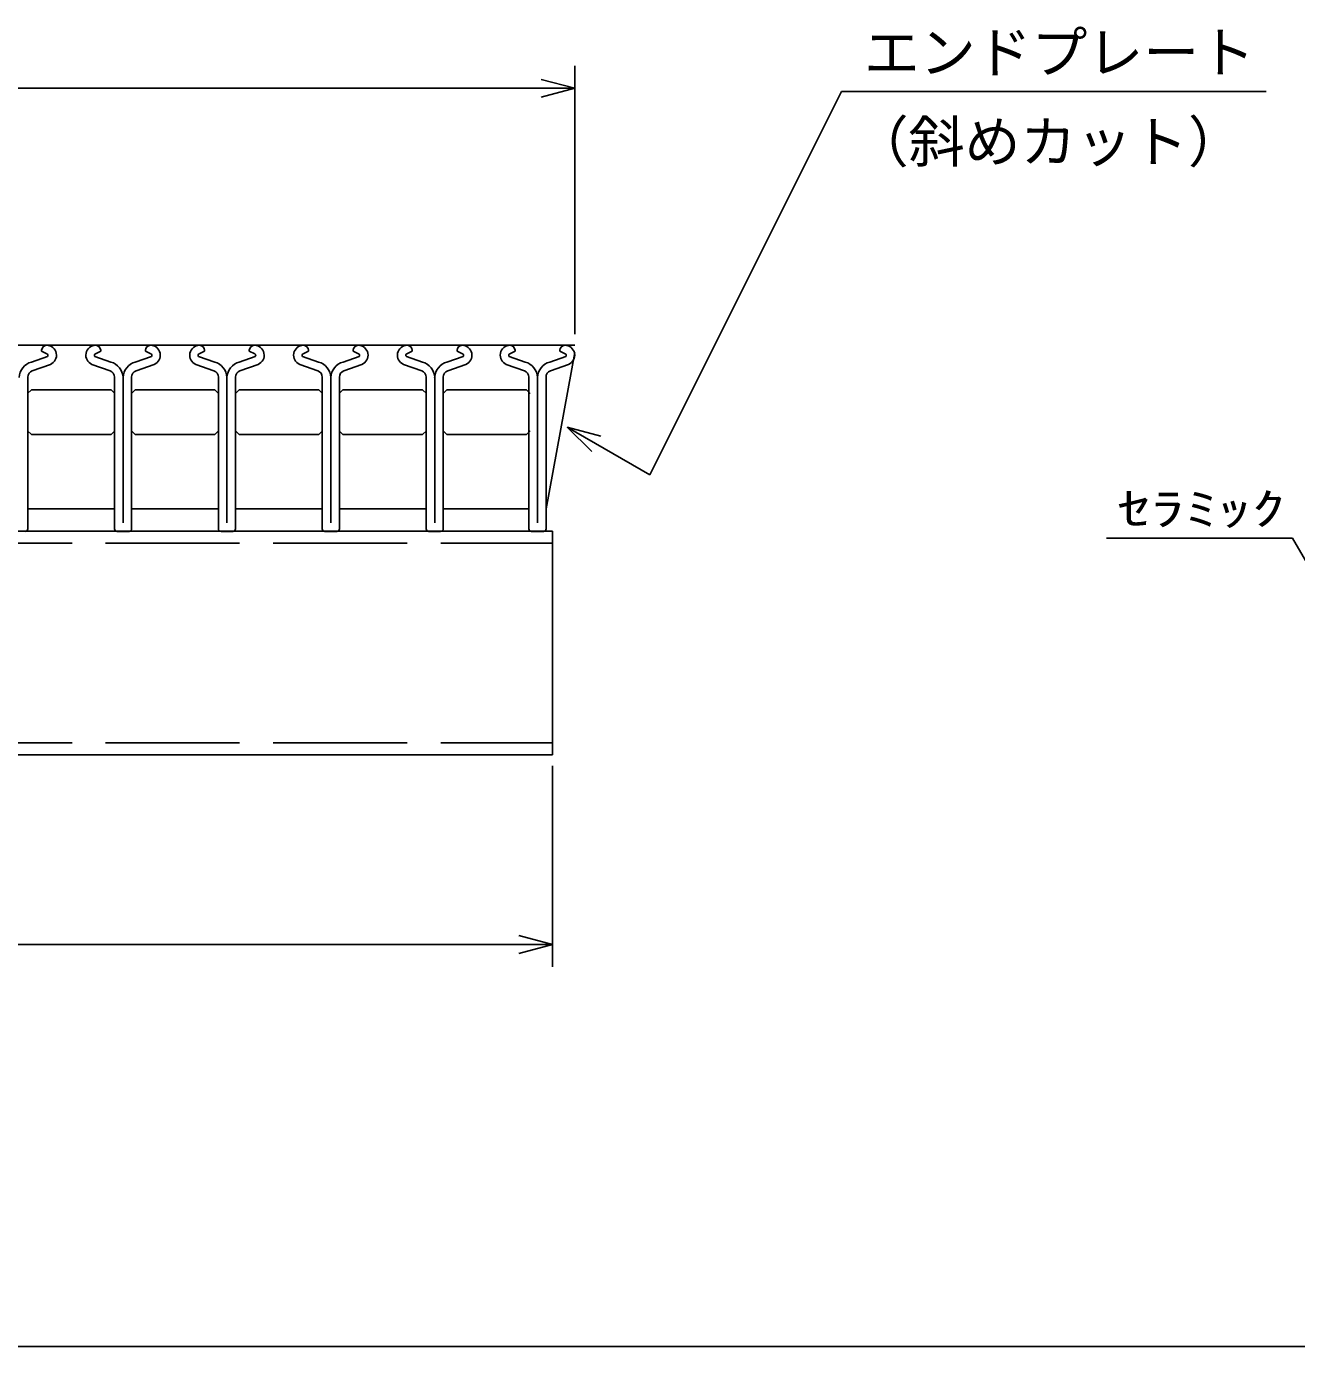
# Model space of a CAD drawing. Units: millimetres, scale not verified. Extents: x -1092 to 1042, y -770 to 629.
# Drawn here: x -410.3 to -69.1, y -690.9 to -336.3 of the extents above; entities that cross this region are included whole.
import ezdxf
from ezdxf.enums import TextEntityAlignment as Align

# ---------------------------------------------------------------- set-up
doc = ezdxf.new("R2010")
doc.units = ezdxf.units.MM
doc.header["$LTSCALE"] = 6
doc.linetypes.add('DASHED', pattern=[7.5, 6, -1.5])
for name, color, linetype, lineweight in [('0_2', 150, 'Continuous', 25), ('16', 3, 'Continuous', 25), ('22', 2, 'Continuous', 25), ('32', 4, 'Continuous', 25)]:
    doc.layers.add(name, color=color, linetype=linetype, lineweight=lineweight)
doc.styles.add('ベクトル', font='')
doc.styles.get('ベクトル').set_extended_font_data('ベクトル')

msp = doc.modelspace()

# ---------------------------------------------------------------- linework, layer by layer
at = {"layer": '0_2'}
msp.add_line((1041.6, -690.9), (-1034.4, -690.9), dxfattribs=at)
at = {"layer": '16'}
for p, q in [((-757, -421.9), (-263, -421.9)), ((-404.602, -424.908), (-408.922, -426.428)), ((-406.201, -423.283), (-406.201, -423.513)), ((-406.201, -423.513), (-404.761, -424.213)), ((-387.599, -426.428), (-391.919, -424.908)), ((-391.76, -424.213), (-390.32, -423.513)), ((-390.32, -423.513), (-390.32, -423.283)), ((-376.702, -424.908), (-381.022, -426.428)), ((-378.301, -423.283), (-378.301, -423.513)), ((-378.301, -423.513), (-376.861, -424.213)), ((-359.699, -426.428), (-364.019, -424.908)), ((-363.86, -424.213), (-362.42, -423.513)), ((-362.42, -423.513), (-362.42, -423.283)), ((-348.802, -424.908), (-353.122, -426.428)), ((-350.401, -423.283), (-350.401, -423.513)), ((-350.401, -423.513), (-348.961, -424.213)), ((-331.799, -426.428), (-336.119, -424.908)), ((-335.96, -424.213), (-334.52, -423.513)), ((-334.52, -423.513), (-334.52, -423.283)), ((-320.902, -424.908), (-325.222, -426.428)), ((-322.501, -423.283), (-322.501, -423.513)), ((-322.501, -423.513), (-321.061, -424.213)), ((-303.899, -426.428), (-308.219, -424.908)), ((-308.06, -424.213), (-306.62, -423.513)), ((-306.62, -423.513), (-306.62, -423.283)), ((-293.002, -424.908), (-297.322, -426.428)), ((-294.601, -423.283), (-294.601, -423.513)), ((-294.601, -423.513), (-293.161, -424.213)), ((-276.299, -426.428), (-280.619, -424.908)), ((-280.46, -424.213), (-279.02, -423.513)), ((-279.02, -423.513), (-279.02, -423.283)), ((-270.7, -465.9), (-263, -423.9)), ((-265.402, -424.908), (-269.722, -426.428)), ((-267.001, -423.283), (-267.001, -423.513)), ((-267.001, -423.513), (-265.561, -424.213)), ((-408.712, -428.789), (-403.842, -427.079)), ((-392.679, -427.079), (-387.809, -428.789)), ((-380.812, -428.789), (-375.942, -427.079)), ((-364.779, -427.079), (-359.909, -428.789)), ((-352.912, -428.789), (-348.042, -427.079)), ((-336.879, -427.079), (-332.009, -428.789)), ((-325.012, -428.789), (-320.142, -427.079)), ((-308.979, -427.079), (-304.109, -428.789)), ((-297.112, -428.789), (-292.242, -427.079)), ((-281.379, -427.079), (-276.509, -428.789)), ((-269.512, -428.789), (-264.642, -427.079)), ((-409.91, -471.212), (-409.91, -430.492)), ((-386.61, -430.492), (-386.61, -471.212)), ((-384.3, -469.61), (-384.3, -430.54)), ((-382.01, -471.212), (-382.01, -430.492)), ((-358.71, -430.492), (-358.71, -471.212)), ((-356.4, -469.61), (-356.4, -430.54)), ((-354.11, -471.212), (-354.11, -430.492)), ((-330.81, -430.492), (-330.81, -471.212)), ((-328.5, -469.61), (-328.5, -430.54)), ((-326.21, -471.212), (-326.21, -430.492)), ((-302.91, -430.492), (-302.91, -471.212)), ((-300.6, -469.61), (-300.6, -430.54)), ((-298.31, -471.212), (-298.31, -430.492)), ((-275.31, -430.492), (-275.31, -471.212)), ((-273, -469.61), (-273, -430.54)), ((-270.71, -471.212), (-270.71, -430.492)), ((-409.95, -434.9), (-408.95, -433.9)), ((-408.95, -433.9), (-387.55, -433.9)), ((-387.55, -433.9), (-386.55, -434.9)), ((-382.05, -434.9), (-381.05, -433.9)), ((-381.05, -433.9), (-359.65, -433.9)), ((-359.65, -433.9), (-358.65, -434.9)), ((-354.15, -434.9), (-353.15, -433.9)), ((-353.15, -433.9), (-331.75, -433.9)), ((-331.75, -433.9), (-330.75, -434.9)), ((-326.25, -434.9), (-325.25, -433.9)), ((-325.25, -433.9), (-303.85, -433.9)), ((-303.85, -433.9), (-302.85, -434.9)), ((-298.35, -434.9), (-297.35, -433.9)), ((-297.35, -433.9), (-275.95, -433.9)), ((-275.95, -433.9), (-274.95, -434.9)), ((-408.95, -445.9), (-409.95, -444.9)), ((-387.55, -445.9), (-408.95, -445.9)), ((-386.55, -444.9), (-387.55, -445.9)), ((-381.05, -445.9), (-382.05, -444.9)), ((-359.65, -445.9), (-381.05, -445.9)), ((-358.65, -444.9), (-359.65, -445.9)), ((-353.15, -445.9), (-354.15, -444.9)), ((-331.75, -445.9), (-353.15, -445.9)), ((-330.75, -444.9), (-331.75, -445.9)), ((-325.25, -445.9), (-326.25, -444.9)), ((-303.85, -445.9), (-325.25, -445.9)), ((-302.85, -444.9), (-303.85, -445.9)), ((-297.35, -445.9), (-298.35, -444.9)), ((-275.95, -445.9), (-297.35, -445.9)), ((-274.95, -444.9), (-275.95, -445.9)), ((-409.9, -465.9), (-386.6, -465.9)), ((-382, -465.9), (-358.7, -465.9)), ((-354.1, -465.9), (-330.8, -465.9)), ((-326.2, -465.9), (-302.9, -465.9)), ((-298.3, -465.9), (-275.3, -465.9)), ((-749, -471.9), (-269, -471.9)), ((-385.91, -471.912), (-382.71, -471.912)), ((-358.01, -471.912), (-354.81, -471.912)), ((-330.11, -471.912), (-326.91, -471.912)), ((-302.21, -471.912), (-299.01, -471.912)), ((-274.61, -471.912), (-271.41, -471.912)), ((-269, -471.9), (-269, -531.9)), ((-269, -531.9), (-749, -531.9))]:
    msp.add_line(p, q, dxfattribs=at)
at = {"layer": '16', "linetype": 'DASHED'}
for p, q in [((-749, -475.1), (-269, -475.1)), ((-749, -528.7), (-269, -528.7))]:
    msp.add_line(p, q, dxfattribs=at)
at = {"layer": '16'}
for centre, radius, start, end in [((-404.752, -423.346), 1.45, 94.45, 177.5), ((-404.911, -424.6), 2.7, 293.32, 89.02002), ((-391.61, -424.6), 2.7, 90.98, 246.68), ((-391.769, -423.346), 1.45, 2.5, 85.55), ((-376.852, -423.346), 1.45, 94.45, 177.5), ((-377.011, -424.6), 2.7, 293.32, 89.02002), ((-363.71, -424.6), 2.7, 90.98, 246.68), ((-363.869, -423.346), 1.45, 2.5, 85.55), ((-348.952, -423.346), 1.45, 94.45, 177.5), ((-349.111, -424.6), 2.7, 293.32, 89.02002), ((-335.81, -424.6), 2.7, 90.98, 246.68), ((-335.969, -423.346), 1.45, 2.5, 85.55), ((-321.052, -423.346), 1.45, 94.45, 177.5), ((-321.211, -424.6), 2.7, 293.32, 89.02002), ((-307.91, -424.6), 2.7, 90.98, 246.68), ((-308.069, -423.346), 1.45, 2.5, 85.55), ((-293.152, -423.346), 1.45, 94.45, 177.5), ((-293.311, -424.6), 2.7, 293.32, 89.02002), ((-280.31, -424.6), 2.7, 90.98, 246.68), ((-280.469, -423.346), 1.45, 2.5, 85.55), ((-265.552, -423.346), 1.45, 94.45, 177.5), ((-265.711, -424.6), 2.7, 293.32, 89.02002), ((-404.926, -424.616), 0.44, 317.67, 68.08999), ((-391.595, -424.616), 0.44, 111.91, 222.33), ((-377.026, -424.616), 0.44, 317.67, 68.08999), ((-363.695, -424.616), 0.44, 111.91, 222.33), ((-349.126, -424.616), 0.44, 317.67, 68.08999), ((-335.795, -424.616), 0.44, 111.91, 222.33), ((-321.226, -424.616), 0.44, 317.67, 68.08999), ((-307.895, -424.616), 0.44, 111.91, 222.33), ((-293.326, -424.616), 0.44, 317.67, 68.08999), ((-280.295, -424.616), 0.44, 111.91, 222.33), ((-265.726, -424.616), 0.44, 317.67, 68.08999), ((-407.631, -430.843), 4.6, 106.3, 176.22), ((-408.112, -430.489), 1.8, 109.42, 180), ((-388.409, -430.489), 1.8, 0, 70.58), ((-388.89, -430.843), 4.6, 3.78, 73.7), ((-379.731, -430.843), 4.6, 106.3, 176.22), ((-380.212, -430.489), 1.8, 109.42, 180), ((-360.509, -430.489), 1.8, 0, 70.58), ((-360.99, -430.843), 4.6, 3.78, 73.7), ((-351.831, -430.843), 4.6, 106.3, 176.22), ((-352.312, -430.489), 1.8, 109.42, 180), ((-332.609, -430.489), 1.8, 0, 70.58), ((-333.09, -430.843), 4.6, 3.78, 73.7), ((-323.931, -430.843), 4.6, 106.3, 176.22), ((-324.412, -430.489), 1.8, 109.42, 180), ((-304.709, -430.489), 1.8, 0, 70.58), ((-305.19, -430.843), 4.6, 3.78, 73.7), ((-296.031, -430.843), 4.6, 106.3, 176.22), ((-296.512, -430.489), 1.8, 109.42, 180), ((-277.109, -430.489), 1.8, 0, 70.58), ((-277.59, -430.843), 4.6, 3.78, 73.7), ((-268.431, -430.843), 4.6, 106.3, 176.22), ((-268.912, -430.489), 1.8, 109.42, 180), ((-410.61, -471.212), 0.7, 270, 0), ((-385.91, -471.212), 0.7, 180, 270), ((-382.71, -471.212), 0.7, 270, 0), ((-358.01, -471.212), 0.7, 180, 270), ((-354.81, -471.212), 0.7, 270, 0), ((-330.11, -471.212), 0.7, 180, 270), ((-326.91, -471.212), 0.7, 270, 0), ((-302.21, -471.212), 0.7, 180, 270), ((-299.01, -471.212), 0.7, 270, 0), ((-274.61, -471.212), 0.7, 180, 270), ((-271.41, -471.212), 0.7, 270, 0)]:
    msp.add_arc(centre, radius, start, end, dxfattribs=at)
at = {"layer": '22', "color": 4}
for p, q in [((-263, -418.9), (-263, -346.9)), ((-263, -352.9), (-272, -350.5)), ((-757, -352.9), (-263, -352.9)), ((-272, -355.3), (-263, -352.9)), ((-242.8, -456.74), (-191.3, -353.74)), ((-191.3, -353.74), (-77.3, -353.74)), ((-256, -446.3), (-265, -443.9)), ((-258.4, -450.5), (-265, -443.9)), ((-242.8, -456.74), (-265, -443.9)), ((-269, -588.9), (-269, -534.9)), ((-269, -582.9), (-278, -580.5)), ((-749, -582.9), (-269, -582.9)), ((-278, -585.3), (-269, -582.9))]:
    msp.add_line(p, q, dxfattribs=at)
at = {"layer": '32'}
for p in [(-120.2, -473.7), (-63.2, -485.7)]:
    msp.add_line(p, (-70.2, -473.7), dxfattribs=at)

# ---------------------------------------------------------------- texts
at = {"layer": '22', "style": 'ベクトル'}
for s, p in [('エンドプレート', (-185.3, -343.24)), ('（斜めカット）', (-188.3, -367.24))]:
    msp.add_text(s, height=11, dxfattribs=at).set_placement(p, align=Align.MIDDLE_LEFT)
at = {"layer": '32', "color": 2, "style": 'ベクトル', "width": 1.5}
msp.add_text('ｾﾗﾐｯｸ', height=8.798, dxfattribs=at).set_placement((-117.2, -465.9), align=Align.MIDDLE_LEFT)

doc.saveas('drawing.dxf')
